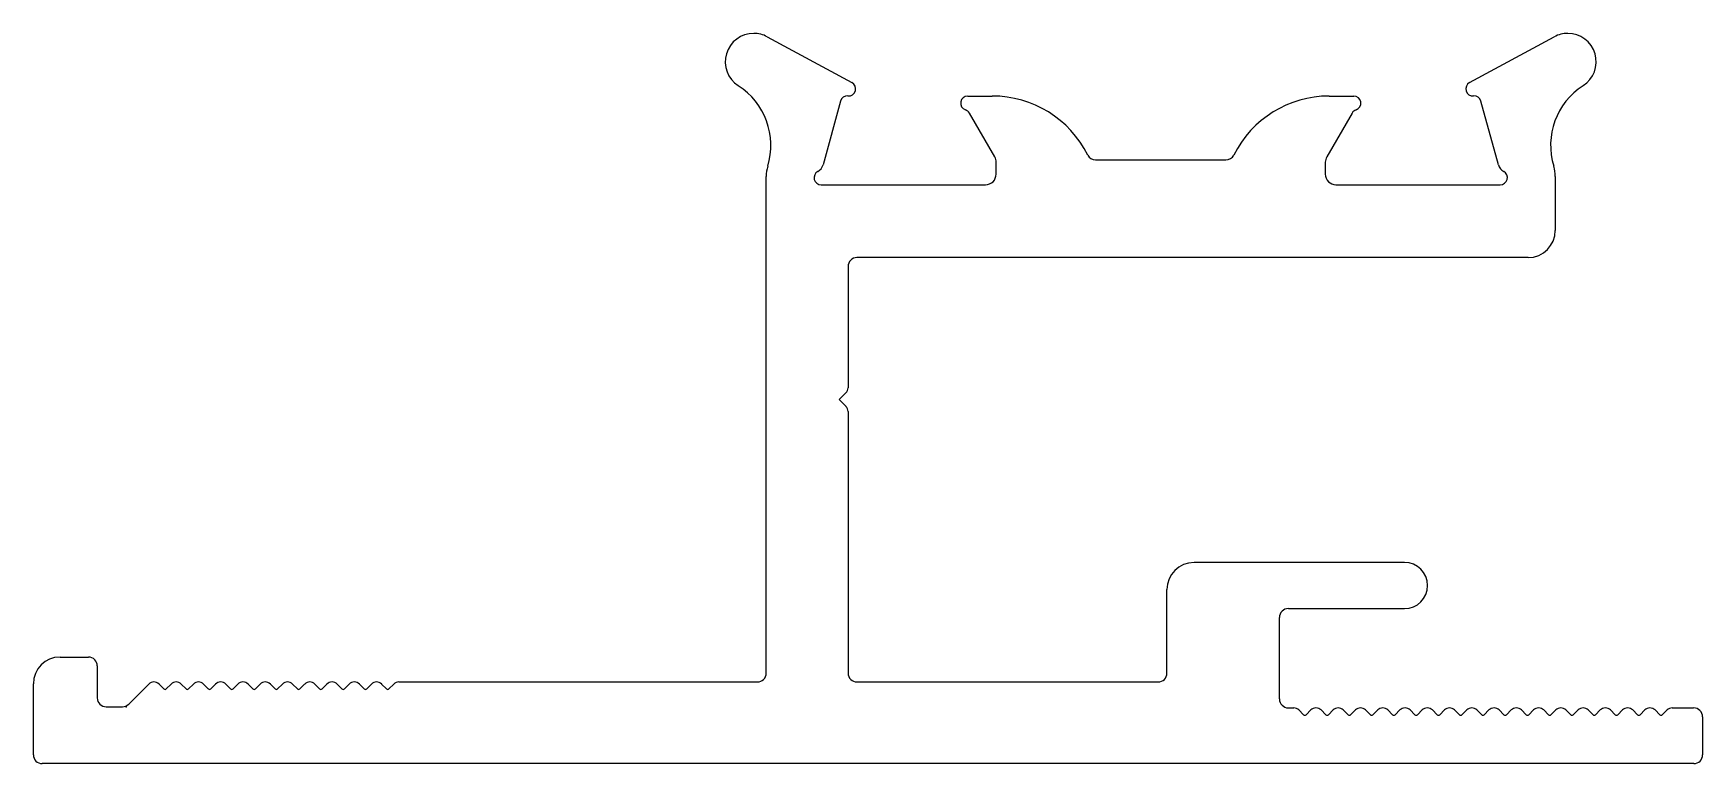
# Model space of a CAD drawing. Header units: inches. Extents: x -22.2 to 24.8, y 0.1 to 20.7.
import ezdxf

# ---------------------------------------------------------------- set-up
doc = ezdxf.new("R2010")
doc.units = ezdxf.units.IN
doc.header["$MEASUREMENT"] = 0
doc.layers.add('1', color=7, linetype='Continuous')
doc.layers.add('CLIP', color=7, linetype='Continuous')

msp = doc.modelspace()

# ---------------------------------------------------------------- linework, layer by layer
at = {"layer": '1', "color": 7, "linetype": 'Continuous'}
for p, q in [((16.44, 5.764), (10.515, 5.764)), ((13.174, 4.464), (16.44, 4.464)), ((12.92, 1.923), (12.92, 4.21))]:
    msp.add_line(p, q, dxfattribs=at)
for centre, radius, start, end in [((19.925, 15.111), 0.762, 270, 360), ((10.515, 5.002), 0.762, 90, 180), ((16.44, 5.114), 0.65, 0, 90), ((16.44, 5.114), 0.65, 270, 0), ((13.174, 4.21), 0.254, 90, 180), ((13.174, 1.923), 0.254, 180, 270), ((24.582, 1.415), 0.254, 0, 90)]:
    msp.add_arc(centre, radius, start, end, dxfattribs=at)
at = {"layer": '1', "color": 7}
msp.add_point((-19.558, 1.699), dxfattribs=at)
at = {"layer": 'CLIP', "color": 7, "linetype": 'Continuous'}
for p, q in [((-1.503, 20.566), (0.881, 19.275)), ((18.274, 19.275), (20.658, 20.566)), ((4.143, 18.899), (4.835, 18.899)), ((14.32, 18.899), (15.012, 18.899)), ((0.561, 18.754), (0.068, 16.96)), ((4.902, 17.183), (4.188, 18.42)), ((14.967, 18.42), (14.253, 17.183)), ((19.087, 16.96), (18.595, 18.754)), ((4.943, 16.699), (4.943, 17.033)), ((7.744, 17.099), (11.411, 17.099)), ((11.635, 17.238), (11.635, 17.238)), ((14.212, 17.033), (14.212, 16.699)), ((-1.532, 2.649), (-1.532, 16.631)), ((20.687, 16.631), (20.687, 15.111)), ((0.016, 16.399), (4.643, 16.399)), ((14.512, 16.399), (19.139, 16.399)), ((19.925, 14.349), (1.023, 14.349)), ((0.773, 14.099), (0.773, 10.683)), ((0.713, 10.54), (0.523, 10.349)), ((0.523, 10.349), (0.525, 10.349)), ((0.525, 10.349), (0.715, 10.159)), ((0.775, 10.015), (0.775, 2.649)), ((9.753, 2.649), (9.753, 5.002)), ((-21.418, 3.099), (-20.618, 3.099)), ((-20.368, 2.849), (-20.368, 1.949)), ((-11.877, 2.399), (-1.782, 2.399)), ((1.025, 2.399), (5.66, 2.399)), ((5.66, 2.399), (9.503, 2.399)), ((-22.168, 0.349), (-22.168, 2.349)), ((-19.484, 1.772), (-18.917, 2.34)), ((-18.63, 2.34), (-18.495, 2.205)), ((-18.425, 2.205), (-18.29, 2.34)), ((-18.003, 2.34), (-17.869, 2.205)), ((-17.798, 2.205), (-17.663, 2.34)), ((-17.376, 2.34), (-17.242, 2.205)), ((-17.171, 2.205), (-17.036, 2.34)), ((-16.749, 2.34), (-16.615, 2.205)), ((-16.544, 2.205), (-16.41, 2.34)), ((-16.122, 2.34), (-15.988, 2.205)), ((-15.917, 2.205), (-15.783, 2.34)), ((-15.495, 2.34), (-15.361, 2.205)), ((-15.29, 2.205), (-15.156, 2.34)), ((-14.868, 2.34), (-14.734, 2.205)), ((-14.663, 2.205), (-14.529, 2.34)), ((-14.241, 2.34), (-14.107, 2.205)), ((-14.036, 2.205), (-13.902, 2.34)), ((-13.615, 2.34), (-13.48, 2.205)), ((-13.409, 2.205), (-13.275, 2.34)), ((-12.988, 2.34), (-12.853, 2.205)), ((-12.782, 2.205), (-12.648, 2.34)), ((-12.361, 2.34), (-12.226, 2.205)), ((-12.156, 2.205), (-12.021, 2.34)), ((-20.118, 1.699), (-19.661, 1.699)), ((13.174, 1.669), (13.322, 1.669)), ((13.465, 1.61), (13.6, 1.475)), ((13.67, 1.475), (13.805, 1.61)), ((14.092, 1.61), (14.227, 1.475)), ((14.297, 1.475), (14.432, 1.61)), ((14.719, 1.61), (14.854, 1.475)), ((14.924, 1.475), (15.059, 1.61)), ((15.346, 1.61), (15.48, 1.475)), ((15.551, 1.475), (15.686, 1.61)), ((15.973, 1.61), (16.107, 1.475)), ((16.178, 1.475), (16.313, 1.61)), ((16.6, 1.61), (16.734, 1.475)), ((16.805, 1.475), (16.939, 1.61)), ((17.227, 1.61), (17.361, 1.475)), ((17.432, 1.475), (17.566, 1.61)), ((17.854, 1.61), (17.988, 1.475)), ((18.059, 1.475), (18.193, 1.61)), ((18.481, 1.61), (18.615, 1.475)), ((18.686, 1.475), (18.82, 1.61)), ((19.108, 1.61), (19.242, 1.475)), ((19.313, 1.475), (19.447, 1.61)), ((19.734, 1.61), (19.869, 1.475)), ((19.94, 1.475), (20.074, 1.61)), ((20.361, 1.61), (20.496, 1.475)), ((20.566, 1.475), (20.701, 1.61)), ((20.988, 1.61), (21.123, 1.475)), ((21.193, 1.475), (21.328, 1.61)), ((21.615, 1.61), (21.75, 1.475)), ((21.82, 1.475), (21.955, 1.61)), ((22.242, 1.61), (22.377, 1.475)), ((22.447, 1.475), (22.582, 1.61)), ((22.869, 1.61), (23.003, 1.475)), ((23.074, 1.475), (23.209, 1.61)), ((23.496, 1.61), (23.63, 1.475)), ((23.701, 1.475), (23.835, 1.61)), ((23.979, 1.669), (24.582, 1.669)), ((24.836, 1.415), (24.836, 0.349)), ((24.586, 0.099), (-21.918, 0.099))]:
    msp.add_line(p, q, dxfattribs=at)
for centre, radius, start, end in [((-1.884, 19.863), 0.8, 90, 237.1938), ((-1.884, 19.863), 0.8, 61.5636, 90), ((21.039, 19.863), 0.8, 90, 118.4364), ((21.039, 19.863), 0.8, 302.8062, 90), ((0.786, 19.099), 0.2, 265.3109, 61.5636), ((18.369, 19.099), 0.2, 118.4364, 274.6891), ((-3.401, 17.509), 2, 342.9711, 57.1938), ((0.753, 18.701), 0.2, 85.3109, 164.6426), ((4.143, 18.699), 0.2, 90, 251.4096), ((4.835, 15.899), 3, 26.4973, 89.9999), ((14.32, 15.899), 3, 90.0001, 153.5027), ((15.012, 18.699), 0.2, 288.5904, 90), ((18.402, 18.701), 0.2, 15.3574, 94.6891), ((22.556, 17.509), 2, 122.8062, 197.0289), ((4.015, 18.32), 0.2, 30, 71.4096), ((15.14, 18.32), 0.2, 108.5904, 150), ((-0.532, 16.631), 1, 162.9711, 180), ((-0.221, 17.039), 0.3, 298.399, 344.6426), ((4.643, 17.033), 0.3, 0, 30), ((7.744, 17.349), 0.25, 206.4973, 270), ((11.411, 17.349), 0.25, 270, 333.5027), ((14.512, 17.033), 0.3, 150, 180), ((19.377, 17.039), 0.3, 195.3574, 241.601), ((19.687, 16.631), 1, 0, 17.0289), ((0.016, 16.599), 0.2, 118.399, 270), ((4.643, 16.699), 0.3, 270, 0), ((14.512, 16.699), 0.3, 180, 270), ((19.139, 16.599), 0.2, 270, 61.601), ((1.023, 14.099), 0.25, 90, 180), ((0.569, 10.683), 0.203, 315, 0), ((0.571, 10.015), 0.203, 0, 45), ((-21.418, 2.349), 0.75, 90, 180), ((-20.618, 2.849), 0.25, 0, 90), ((-18.774, 2.196), 0.203, 90, 135), ((-18.774, 2.196), 0.203, 45, 90), ((-18.147, 2.196), 0.203, 90, 135), ((-18.147, 2.196), 0.203, 45, 90), ((-17.52, 2.196), 0.203, 90, 135), ((-17.52, 2.196), 0.203, 45, 90), ((-16.893, 2.196), 0.203, 90, 135), ((-16.893, 2.196), 0.203, 45, 90), ((-16.266, 2.196), 0.203, 90, 135), ((-16.266, 2.196), 0.203, 45, 90), ((-15.639, 2.196), 0.203, 90, 135), ((-15.639, 2.196), 0.203, 45, 90), ((-15.012, 2.196), 0.203, 90, 135), ((-15.012, 2.196), 0.203, 45, 90), ((-14.385, 2.196), 0.203, 90, 135), ((-14.385, 2.196), 0.203, 45, 90), ((-13.758, 2.196), 0.203, 90, 135), ((-13.758, 2.196), 0.203, 45, 90), ((-13.131, 2.196), 0.203, 90, 135), ((-13.131, 2.196), 0.203, 45, 90), ((-12.504, 2.196), 0.203, 90, 135), ((-12.504, 2.196), 0.203, 45, 90), ((-11.877, 2.196), 0.203, 90, 135), ((-1.782, 2.649), 0.25, 270, 0), ((1.025, 2.649), 0.25, 180, 270), ((9.503, 2.649), 0.25, 270, 0), ((-20.118, 1.949), 0.25, 180, 270), ((-18.46, 2.241), 0.05, 225, 315), ((-17.833, 2.241), 0.05, 225, 315), ((-17.206, 2.241), 0.05, 225, 315), ((-16.579, 2.241), 0.05, 225, 315), ((-15.952, 2.241), 0.05, 225, 315), ((-15.326, 2.241), 0.05, 225, 315), ((-14.699, 2.241), 0.05, 225, 315), ((-14.072, 2.241), 0.05, 225, 315), ((-13.445, 2.241), 0.05, 225, 315), ((-12.818, 2.241), 0.05, 225, 315), ((-12.191, 2.241), 0.05, 225, 315), ((-19.661, 1.949), 0.25, 270, 315), ((13.322, 1.466), 0.203, 45, 90), ((13.635, 1.511), 0.05, 225, 315), ((13.949, 1.466), 0.203, 90, 135), ((13.949, 1.466), 0.203, 45, 90), ((14.262, 1.511), 0.05, 225, 315), ((14.575, 1.466), 0.203, 90, 135), ((14.575, 1.466), 0.203, 45, 90), ((14.889, 1.511), 0.05, 225, 315), ((15.202, 1.466), 0.203, 90, 135), ((15.202, 1.466), 0.203, 45, 90), ((15.516, 1.511), 0.05, 225, 315), ((15.829, 1.466), 0.203, 90, 135), ((15.829, 1.466), 0.203, 45, 90), ((16.143, 1.511), 0.05, 225, 315), ((16.456, 1.466), 0.203, 90, 135), ((16.456, 1.466), 0.203, 45, 90), ((16.77, 1.511), 0.05, 225, 315), ((17.083, 1.466), 0.203, 90, 135), ((17.083, 1.466), 0.203, 45, 90), ((17.397, 1.511), 0.05, 225, 315), ((17.71, 1.466), 0.203, 90, 135), ((17.71, 1.466), 0.203, 45, 90), ((18.023, 1.511), 0.05, 225, 315), ((18.337, 1.466), 0.203, 90, 135), ((18.337, 1.466), 0.203, 45, 90), ((18.65, 1.511), 0.05, 225, 315), ((18.964, 1.466), 0.203, 90, 135), ((18.964, 1.466), 0.203, 45, 90), ((19.277, 1.511), 0.05, 225, 315), ((19.591, 1.466), 0.203, 90, 135), ((19.591, 1.466), 0.203, 45, 90), ((19.904, 1.511), 0.05, 225, 315), ((20.218, 1.466), 0.203, 90, 135), ((20.218, 1.466), 0.203, 45, 90), ((20.531, 1.511), 0.05, 225, 315), ((20.845, 1.466), 0.203, 90, 135), ((20.845, 1.466), 0.203, 45, 90), ((21.158, 1.511), 0.05, 225, 315), ((21.472, 1.466), 0.203, 90, 135), ((21.472, 1.466), 0.203, 45, 90), ((21.785, 1.511), 0.05, 225, 315), ((22.098, 1.466), 0.203, 90, 135), ((22.098, 1.466), 0.203, 45, 90), ((22.412, 1.511), 0.05, 225, 315), ((22.725, 1.466), 0.203, 90, 135), ((22.725, 1.466), 0.203, 45, 90), ((23.039, 1.511), 0.05, 225, 315), ((23.352, 1.466), 0.203, 90, 135), ((23.352, 1.466), 0.203, 45, 90), ((23.666, 1.511), 0.05, 225, 315), ((23.979, 1.466), 0.203, 90, 135), ((-21.918, 0.349), 0.25, 180, 270), ((24.586, 0.349), 0.25, 270, 0)]:
    msp.add_arc(centre, radius, start, end, dxfattribs=at)

doc.saveas('drawing.dxf')
